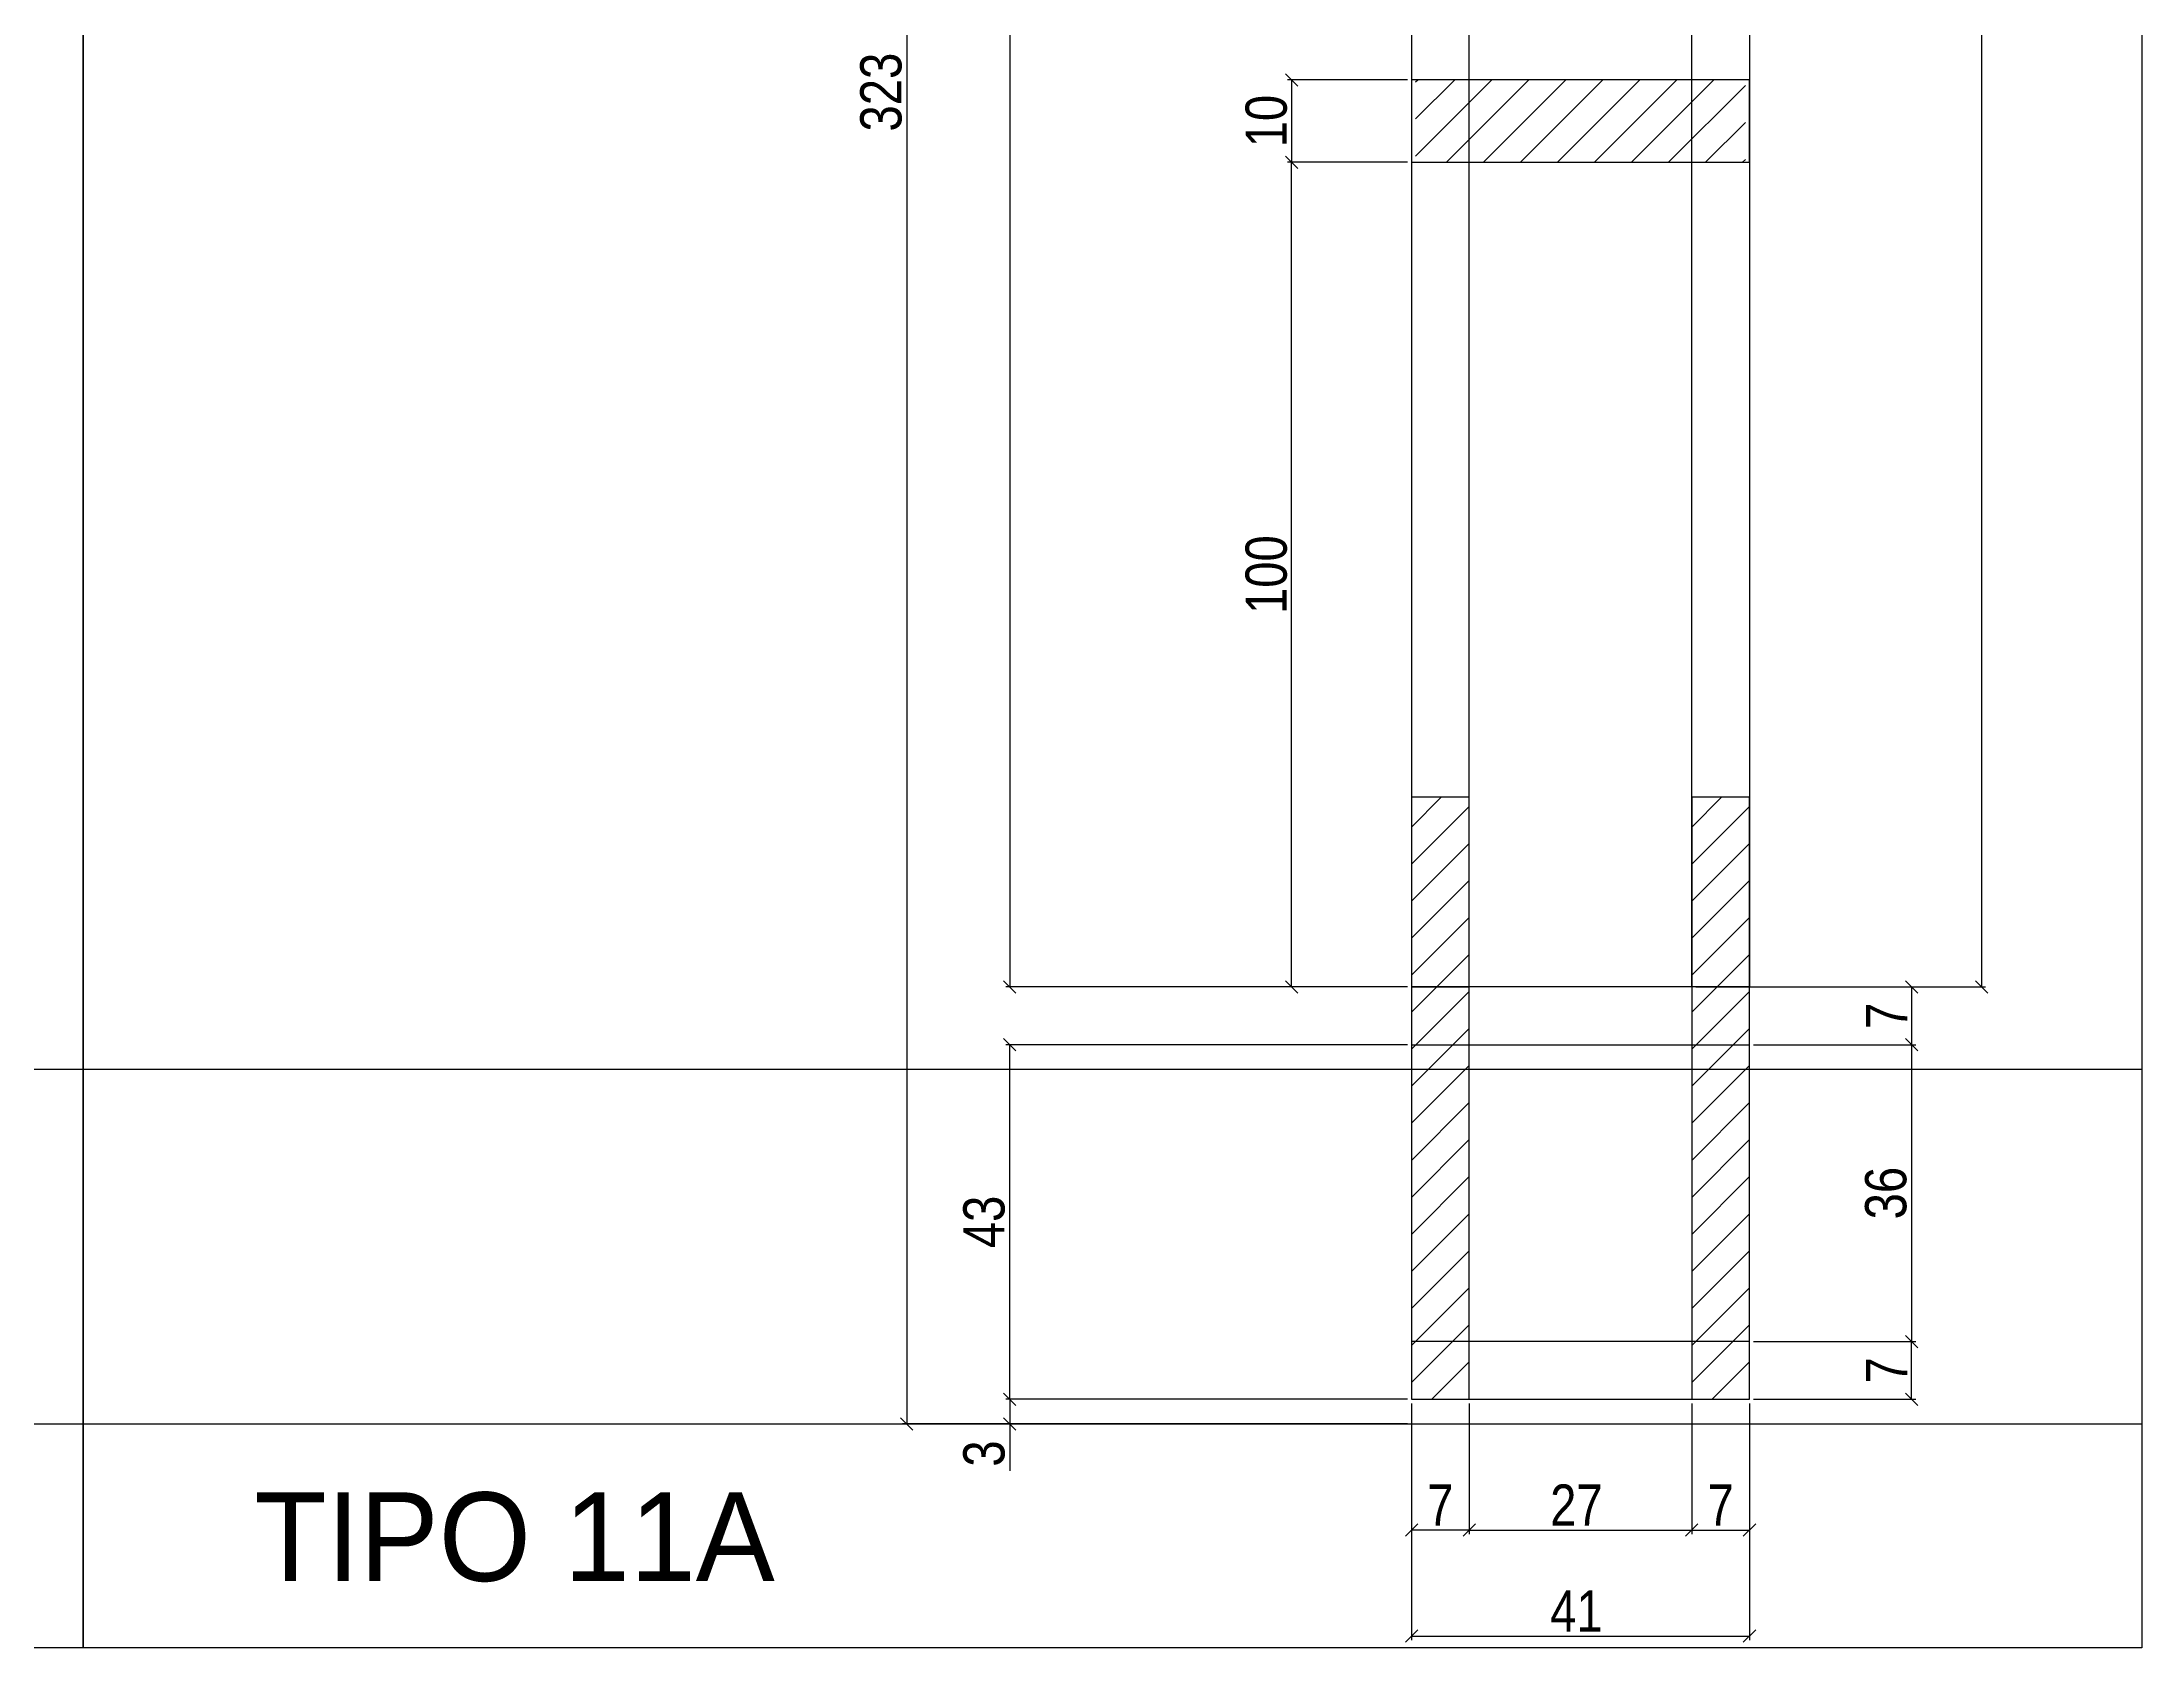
# Model space of a CAD drawing. Header units: millimetres. Extents: x 4248 to 7961, y 1155 to 5765.
# Drawn here: x 7235 to 7744, y 2693 to 3082 of the extents above; entities that cross this region are included whole.
import ezdxf

# ---------------------------------------------------------------- set-up
doc = ezdxf.new("R2010")
doc.units = ezdxf.units.MM
for name, color, linetype in [('1', 1, 'Continuous'), ('COTA', 241, 'Continuous'), ('Painéis', 200, 'Continuous'), ('SARR_7x7', 40, 'Continuous'), ('TIRAS REESCORAMENTO', 252, 'Continuous'), ('VIGAS', 3, 'Continuous')]:
    doc.layers.add(name, color=color, linetype=linetype)
doc.styles.add('COTA TECNICA 2X', font='techl___.ttf', dxfattribs={"height": 10})
doc.styles.add('ROMAS860', font='ROMAS860.SHX', dxfattribs={"height": 8.5})
doc.dimstyles.new('SECAO', dxfattribs={"dimscale": 0.333333, "dimtxt": 5, "dimasz": 9, "dimexe": 3, "dimexo": 3, "dimgap": 3, "dimtad": 1, "dimdec": 1, "dimlfac": 0.5, "dimzin": 12, "dimdsep": 46, "dimtxsty": 'COTA TECNICA 2X', "dimblk1": 'OBLIQUE', "dimblk2": 'OBLIQUE', "dimsah": 1, "dimcen": 0.9, "dimclrd": 4, "dimclre": 4, "dimclrt": 240, "dimadec": 1, "dimazin": 3, "dimtfac": 1, "dimtdec": 1, "dimtmove": 0, "dimatfit": 3, "dimfxl": 1, "dimtolj": 1, "dimtzin": 12, "dimarcsym": 0})

# ---------------------------------------------------------------- blocks, each defined once
blk = doc.blocks.new('_Oblique')
at = {"layer": '1', "color": 0, "lineweight": -2}
blk.add_line((-0.5, -0.5), (0.5, 0.5), dxfattribs=at)
blk = doc.blocks.new('*D180')
at = {"layer": 'COTA', "color": 4, "lineweight": -2, "transparency": 16777216}
for p, q in [((7565.82, 3386.57), (7468.36, 3386.57)), ((7469.36, 3386.57), (7469.36, 2852.48)), ((7565.82, 2852.48), (7468.36, 2852.48))]:
    blk.add_line(p, q, dxfattribs=at)
at = {"layer": 'Defpoints', "color": 0, "transparency": 16777216}
for p in [(7566.82, 3386.57), (7469.36, 2852.48), (7566.82, 2852.48)]:
    blk.add_point(p, dxfattribs=at)
at = {"layer": 'COTA', "color": 4, "lineweight": -2, "transparency": 16777216, "xscale": 3, "yscale": 3, "zscale": 3}
for p, rotation in [((7469.36, 3386.57), 90), ((7469.36, 2852.48), 270)]:
    blk.add_blockref('_Oblique', p, dxfattribs=dict(at, rotation=rotation))
at = {"layer": 'COTA', "color": 240, "transparency": 16777216, "insert": (7463.26, 3119.53), "char_height": 10, "attachment_point": 5, "rotation": 90, "style": 'COTA TECNICA 2X'}
blk.add_mtext('\\A1;267', dxfattribs=at)
blk = doc.blocks.new('*D181')
at = {"layer": 'COTA', "color": 4, "lineweight": -2, "transparency": 16777216}
for p, q in [((7566.82, 2751.48), (7566.82, 2694.02)), ((7648.82, 2751.48), (7648.82, 2694.02)), ((7566.82, 2695.02), (7648.82, 2695.02))]:
    blk.add_line(p, q, dxfattribs=at)
at = {"layer": 'Defpoints', "color": 0, "transparency": 16777216}
for p in [(7566.82, 2752.48), (7648.82, 2752.48), (7648.82, 2695.02)]:
    blk.add_point(p, dxfattribs=at)
at = {"layer": 'COTA', "color": 4, "lineweight": -2, "transparency": 16777216, "xscale": 3, "yscale": 3, "zscale": 3, "rotation": 180}
blk.add_blockref('_Oblique', (7566.82, 2695.02), dxfattribs=at)
at = {"layer": 'COTA', "color": 4, "lineweight": -2, "transparency": 16777216, "xscale": 3, "yscale": 3, "zscale": 3}
blk.add_blockref('_Oblique', (7648.82, 2695.02), dxfattribs=at)
at = {"layer": 'COTA', "color": 240, "transparency": 16777216, "insert": (7606.82, 2701.1), "char_height": 10, "attachment_point": 5, "style": 'COTA TECNICA 2X'}
blk.add_mtext('\\A1;41', dxfattribs=at)
blk = doc.blocks.new('*D182')
at = {"layer": 'COTA', "color": 4, "lineweight": -2, "transparency": 16777216}
for p, q in [((7580.82, 2751.48), (7580.82, 2719.74)), ((7634.82, 2751.48), (7634.82, 2719.74)), ((7580.82, 2720.74), (7634.82, 2720.74))]:
    blk.add_line(p, q, dxfattribs=at)
at = {"layer": 'Defpoints', "color": 0, "transparency": 16777216}
for p in [(7580.82, 2752.48), (7634.82, 2752.48), (7634.82, 2720.74)]:
    blk.add_point(p, dxfattribs=at)
at = {"layer": 'COTA', "color": 4, "lineweight": -2, "transparency": 16777216, "xscale": 3, "yscale": 3, "zscale": 3, "rotation": 180}
blk.add_blockref('_Oblique', (7580.82, 2720.74), dxfattribs=at)
at = {"layer": 'COTA', "color": 4, "lineweight": -2, "transparency": 16777216, "xscale": 3, "yscale": 3, "zscale": 3}
blk.add_blockref('_Oblique', (7634.82, 2720.74), dxfattribs=at)
at = {"layer": 'COTA', "color": 240, "transparency": 16777216, "insert": (7606.82, 2726.81), "char_height": 10, "attachment_point": 5, "style": 'COTA TECNICA 2X'}
blk.add_mtext('\\A1;27', dxfattribs=at)
blk = doc.blocks.new('*D183')
at = {"layer": 'COTA', "color": 4, "lineweight": -2, "transparency": 16777216}
blk.add_line((7634.82, 2720.74), (7648.82, 2720.74), dxfattribs=at)
at = {"layer": 'Defpoints', "color": 0, "transparency": 16777216}
for p in [(7634.82, 2720.74), (7648.82, 2720.74), (7648.82, 2720.74)]:
    blk.add_point(p, dxfattribs=at)
at = {"layer": 'COTA', "color": 4, "lineweight": -2, "transparency": 16777216, "xscale": 3, "yscale": 3, "zscale": 3, "rotation": 180}
blk.add_blockref('_Oblique', (7634.82, 2720.74), dxfattribs=at)
at = {"layer": 'COTA', "color": 4, "lineweight": -2, "transparency": 16777216, "xscale": 3, "yscale": 3, "zscale": 3}
blk.add_blockref('_Oblique', (7648.82, 2720.74), dxfattribs=at)
at = {"layer": 'COTA', "color": 240, "transparency": 16777216, "insert": (7641.82, 2726.81), "char_height": 10, "attachment_point": 5, "style": 'COTA TECNICA 2X'}
blk.add_mtext('\\A1;7', dxfattribs=at)
blk = doc.blocks.new('*D184')
at = {"layer": 'COTA', "color": 4, "lineweight": -2, "transparency": 16777216}
blk.add_line((7580.82, 2720.74), (7566.82, 2720.74), dxfattribs=at)
at = {"layer": 'Defpoints', "color": 0, "transparency": 16777216}
for p in [(7566.82, 2720.74), (7566.82, 2720.74), (7580.82, 2720.74)]:
    blk.add_point(p, dxfattribs=at)
at = {"layer": 'COTA', "color": 4, "lineweight": -2, "transparency": 16777216, "xscale": 3, "yscale": 3, "zscale": 3, "rotation": 180}
blk.add_blockref('_Oblique', (7566.82, 2720.74), dxfattribs=at)
at = {"layer": 'COTA', "color": 4, "lineweight": -2, "transparency": 16777216, "xscale": 3, "yscale": 3, "zscale": 3}
blk.add_blockref('_Oblique', (7580.82, 2720.74), dxfattribs=at)
at = {"layer": 'COTA', "color": 240, "transparency": 16777216, "insert": (7573.82, 2726.81), "char_height": 10, "attachment_point": 5, "style": 'COTA TECNICA 2X'}
blk.add_mtext('\\A1;7', dxfattribs=at)
blk = doc.blocks.new('*D185')
at = {"layer": 'COTA', "color": 4, "lineweight": -2, "transparency": 16777216}
for p, q in [((7565.82, 3072.5), (7536.72, 3072.5)), ((7537.72, 3072.5), (7537.72, 3052.5)), ((7565.82, 3052.5), (7536.72, 3052.5))]:
    blk.add_line(p, q, dxfattribs=at)
at = {"layer": 'Defpoints', "color": 0, "transparency": 16777216}
for p in [(7566.82, 3072.5), (7537.72, 3052.5), (7566.82, 3052.5)]:
    blk.add_point(p, dxfattribs=at)
at = {"layer": 'COTA', "color": 4, "lineweight": -2, "transparency": 16777216, "xscale": 3, "yscale": 3, "zscale": 3}
for p, rotation in [((7537.72, 3072.5), 90), ((7537.72, 3052.5), 270)]:
    blk.add_blockref('_Oblique', p, dxfattribs=dict(at, rotation=rotation))
at = {"layer": 'COTA', "color": 240, "transparency": 16777216, "insert": (7531.62, 3062.5), "char_height": 10, "attachment_point": 5, "rotation": 90, "style": 'COTA TECNICA 2X'}
blk.add_mtext('\\A1;10', dxfattribs=at)
blk = doc.blocks.new('*D188')
at = {"layer": 'COTA', "color": 4, "lineweight": -2, "transparency": 16777216}
for p, q in [((7579.82, 3392.57), (7443.36, 3392.57)), ((7444.36, 3392.57), (7444.36, 2746.48)), ((7565.82, 2746.48), (7443.36, 2746.48))]:
    blk.add_line(p, q, dxfattribs=at)
at = {"layer": 'Defpoints', "color": 0, "transparency": 16777216}
for p in [(7580.82, 3392.57), (7444.36, 2746.48), (7566.82, 2746.48)]:
    blk.add_point(p, dxfattribs=at)
at = {"layer": 'COTA', "color": 4, "lineweight": -2, "transparency": 16777216, "xscale": 3, "yscale": 3, "zscale": 3}
for p, rotation in [((7444.36, 3392.57), 90), ((7444.36, 2746.48), 270)]:
    blk.add_blockref('_Oblique', p, dxfattribs=dict(at, rotation=rotation))
at = {"layer": 'COTA', "color": 240, "transparency": 16777216, "insert": (7438.14, 3069.53), "char_height": 10, "attachment_point": 5, "rotation": 90, "style": 'COTA TECNICA 2X'}
blk.add_mtext('\\A1;323', dxfattribs=at)
blk = doc.blocks.new('*D189')
at = {"layer": 'COTA', "color": 4, "lineweight": -2, "transparency": 16777216}
for p, q in [((7565.82, 2752.48), (7468.36, 2752.48)), ((7469.36, 2752.48), (7469.36, 2746.48)), ((7565.82, 2746.48), (7468.36, 2746.48)), ((7469.36, 2746.48), (7469.36, 2735.15))]:
    blk.add_line(p, q, dxfattribs=at)
at = {"layer": 'Defpoints', "color": 0, "transparency": 16777216}
for p in [(7566.82, 2752.48), (7469.36, 2746.48), (7566.82, 2746.48)]:
    blk.add_point(p, dxfattribs=at)
at = {"layer": 'COTA', "color": 4, "lineweight": -2, "transparency": 16777216, "xscale": 3, "yscale": 3, "zscale": 3}
for p, rotation in [((7469.36, 2752.48), 90), ((7469.36, 2746.48), 270)]:
    blk.add_blockref('_Oblique', p, dxfattribs=dict(at, rotation=rotation))
at = {"layer": 'COTA', "color": 240, "transparency": 16777216, "insert": (7463.14, 2739.31), "char_height": 10, "attachment_point": 5, "rotation": 90, "style": 'COTA TECNICA 2X'}
blk.add_mtext('\\A1;3', dxfattribs=at)
blk = doc.blocks.new('*D192')
at = {"layer": 'COTA', "color": 4, "lineweight": -2, "transparency": 16777216}
for p, q in [((7565.82, 3052.5), (7536.72, 3052.5)), ((7537.72, 2852.48), (7537.72, 3052.5)), ((7564.82, 2852.48), (7536.72, 2852.48))]:
    blk.add_line(p, q, dxfattribs=at)
at = {"layer": 'Defpoints', "color": 0, "transparency": 16777216}
for p in [(7537.72, 3052.5), (7566.82, 3052.5), (7565.82, 2852.48)]:
    blk.add_point(p, dxfattribs=at)
at = {"layer": 'COTA', "color": 4, "lineweight": -2, "transparency": 16777216, "xscale": 3, "yscale": 3, "zscale": 3}
for p, rotation in [((7537.72, 3052.5), 90), ((7537.72, 2852.48), 270)]:
    blk.add_blockref('_Oblique', p, dxfattribs=dict(at, rotation=rotation))
at = {"layer": 'COTA', "color": 240, "transparency": 16777216, "insert": (7531.62, 2952.49), "char_height": 10, "attachment_point": 5, "rotation": 90, "style": 'COTA TECNICA 2X'}
blk.add_mtext('\\A1;100', dxfattribs=at)
blk = doc.blocks.new('*D194')
at = {"layer": 'COTA', "color": 4, "lineweight": -2, "transparency": 16777216}
for p, q in [((7650.82, 3356.55), (7706.11, 3356.55)), ((7705.11, 3356.55), (7705.11, 2852.48)), ((7650.82, 2852.48), (7706.11, 2852.48))]:
    blk.add_line(p, q, dxfattribs=at)
at = {"layer": 'Defpoints', "color": 0, "transparency": 16777216}
for p in [(7649.82, 3356.55), (7649.82, 2852.48), (7705.11, 2852.48)]:
    blk.add_point(p, dxfattribs=at)
at = {"layer": 'COTA', "color": 4, "lineweight": -2, "transparency": 16777216, "xscale": 3, "yscale": 3, "zscale": 3}
for p, rotation in [((7705.11, 3356.55), 90), ((7705.11, 2852.48), 270)]:
    blk.add_blockref('_Oblique', p, dxfattribs=dict(at, rotation=rotation))
at = {"layer": 'COTA', "color": 240, "transparency": 16777216, "insert": (7699, 3104.51), "char_height": 10, "attachment_point": 5, "rotation": 90, "style": 'COTA TECNICA 2X'}
blk.add_mtext('\\A1;252', dxfattribs=at)
blk = doc.blocks.new('*D195')
at = {"layer": 'COTA', "color": 4, "lineweight": -2, "transparency": 16777216}
for p, q in [((7635.82, 2852.48), (7689.15, 2852.48)), ((7688.15, 2852.48), (7688.15, 2838.48)), ((7653.88, 2838.48), (7689.15, 2838.48))]:
    blk.add_line(p, q, dxfattribs=at)
at = {"layer": 'Defpoints', "color": 0, "transparency": 16777216}
for p in [(7634.82, 2852.48), (7652.88, 2838.48), (7688.15, 2838.48)]:
    blk.add_point(p, dxfattribs=at)
at = {"layer": 'COTA', "color": 4, "lineweight": -2, "transparency": 16777216, "xscale": 3, "yscale": 3, "zscale": 3}
for p, rotation in [((7688.15, 2852.48), 90), ((7688.15, 2838.48), 270)]:
    blk.add_blockref('_Oblique', p, dxfattribs=dict(at, rotation=rotation))
at = {"layer": 'COTA', "color": 240, "transparency": 16777216, "insert": (7682.07, 2845.48), "char_height": 10, "attachment_point": 5, "rotation": 90, "style": 'COTA TECNICA 2X'}
blk.add_mtext('\\A1;7', dxfattribs=at)
blk = doc.blocks.new('*D1168')
at = {"layer": 'COTA', "color": 4, "lineweight": -2, "transparency": 16777216}
for p, q in [((7565.82, 2838.48), (7468.36, 2838.48)), ((7469.36, 2752.48), (7469.36, 2838.48)), ((7565.82, 2752.48), (7468.36, 2752.48))]:
    blk.add_line(p, q, dxfattribs=at)
at = {"layer": 'Defpoints', "color": 0, "transparency": 16777216}
for p in [(7469.36, 2838.48), (7566.82, 2838.48), (7566.82, 2752.48)]:
    blk.add_point(p, dxfattribs=at)
at = {"layer": 'COTA', "color": 4, "lineweight": -2, "transparency": 16777216, "xscale": 3, "yscale": 3, "zscale": 3}
for p, rotation in [((7469.36, 2838.48), 90), ((7469.36, 2752.48), 270)]:
    blk.add_blockref('_Oblique', p, dxfattribs=dict(at, rotation=rotation))
at = {"layer": 'COTA', "color": 240, "transparency": 16777216, "insert": (7463.14, 2795.48), "char_height": 10, "attachment_point": 5, "rotation": 90, "style": 'COTA TECNICA 2X'}
blk.add_mtext('\\A1;43', dxfattribs=at)
blk = doc.blocks.new('*D1169')
at = {"layer": 'COTA', "color": 4, "lineweight": -2, "transparency": 16777216}
for p, q in [((7649.82, 2838.48), (7689.15, 2838.48)), ((7688.15, 2838.48), (7688.15, 2766.48)), ((7649.82, 2766.48), (7689.15, 2766.48))]:
    blk.add_line(p, q, dxfattribs=at)
at = {"layer": 'Defpoints', "color": 0, "transparency": 16777216}
for p in [(7648.82, 2838.48), (7648.82, 2766.48), (7688.15, 2766.48)]:
    blk.add_point(p, dxfattribs=at)
at = {"layer": 'COTA', "color": 4, "lineweight": -2, "transparency": 16777216, "xscale": 3, "yscale": 3, "zscale": 3}
for p, rotation in [((7688.15, 2838.48), 90), ((7688.15, 2766.48), 270)]:
    blk.add_blockref('_Oblique', p, dxfattribs=dict(at, rotation=rotation))
at = {"layer": 'COTA', "color": 240, "transparency": 16777216, "insert": (7681.93, 2802.48), "char_height": 10, "attachment_point": 5, "rotation": 90, "style": 'COTA TECNICA 2X'}
blk.add_mtext('\\A1;36', dxfattribs=at)
blk = doc.blocks.new('*D1170')
at = {"layer": 'COTA', "color": 4, "lineweight": -2, "transparency": 16777216}
for p, q in [((7649.82, 2766.48), (7689.15, 2766.48)), ((7688.15, 2752.48), (7688.15, 2766.48)), ((7649.82, 2752.48), (7689.15, 2752.48))]:
    blk.add_line(p, q, dxfattribs=at)
at = {"layer": 'Defpoints', "color": 0, "transparency": 16777216}
for p in [(7648.82, 2766.48), (7688.15, 2766.48), (7648.82, 2752.48)]:
    blk.add_point(p, dxfattribs=at)
at = {"layer": 'COTA', "color": 4, "lineweight": -2, "transparency": 16777216, "xscale": 3, "yscale": 3, "zscale": 3}
for p, rotation in [((7688.15, 2766.48), 90), ((7688.15, 2752.48), 270)]:
    blk.add_blockref('_Oblique', p, dxfattribs=dict(at, rotation=rotation))
at = {"layer": 'COTA', "color": 240, "transparency": 16777216, "insert": (7682.07, 2759.48), "char_height": 10, "attachment_point": 5, "rotation": 90, "style": 'COTA TECNICA 2X'}
blk.add_mtext('\\A1;7', dxfattribs=at)

msp = doc.modelspace()

# ---------------------------------------------------------------- hatches: boundary and pattern name
at = {"layer": 'COTA'}
h = msp.add_hatch(dxfattribs=at)
h.set_pattern_fill('ANSI31', color=256, scale=2, style=0)
h.set_pattern_definition([(45, (-18560.785, -194220.296), (-4.49012806, 4.49012806), [])])
h.paths.add_polyline_path([(7647.82, 3072.5), (7567.82, 3072.5), (7567.82, 3052.5), (7647.82, 3052.5)])
h = msp.add_hatch(dxfattribs=at)
h.set_pattern_fill('ANSI31', color=256, scale=2, style=0)
h.set_pattern_definition([(45, (-12277.3995, -2970.711), (-4.490128, 4.490128), [])])
h.paths.add_polyline_path([(7566.82, 2752.48), (7580.82, 2752.48), (7580.82, 2898.48), (7566.82, 2898.48)])
h = msp.add_hatch(dxfattribs=at)
h.set_pattern_fill('ANSI31', color=256, scale=2, style=0)
h.set_pattern_definition([(45, (-12209.3995, -2970.711), (-4.490128, 4.490128), [])])
h.paths.add_polyline_path([(7634.82, 2752.48), (7648.82, 2752.48), (7648.82, 2898.48), (7634.82, 2898.48)])

# ---------------------------------------------------------------- linework, layer by layer
at = {"linetype": 'Continuous'}
for points in [[(7588.82, 2838.48), (7648.82, 2838.48), (7648.82, 2852.48), (7566.82, 2852.48), (7566.82, 2838.48), (7588.82, 2838.48)], [(7588.82, 2752.48), (7648.82, 2752.48), (7648.82, 2766.48), (7566.82, 2766.48), (7566.82, 2752.48), (7588.82, 2752.48)]]:
    msp.add_lwpolyline(points, dxfattribs=at)
at = {"layer": 'COTA', "color": 1}
msp.add_line((4247.57, 2746.48), (7744.04, 2746.48), dxfattribs=at)
at = {"layer": 'Painéis'}
msp.add_lwpolyline([(7566.82, 3052.5), (7648.82, 3052.5), (7648.82, 3072.5), (7566.82, 3072.5), (7566.82, 3052.5)], dxfattribs=at)
for points in [[(7566.82, 2752.48), (7580.82, 2752.48), (7580.82, 2898.48), (7566.82, 2898.48)], [(7634.82, 2752.48), (7648.82, 2752.48), (7648.82, 2898.48), (7634.82, 2898.48)]]:
    msp.add_lwpolyline(points, close=True, dxfattribs=at)
at = {"layer": 'SARR_7x7', "linetype": 'Continuous'}
for points in [[(7566.82, 2852.48), (7580.82, 2852.48), (7580.82, 3386.57), (7566.82, 3386.57)], [(7648.82, 2852.48), (7634.82, 2852.48), (7634.82, 3356.55), (7648.82, 3356.55)]]:
    msp.add_lwpolyline(points, close=True, dxfattribs=at)
at = {"layer": 'TIRAS REESCORAMENTO', "linetype": 'ByBlock'}
for p, q in [((7244.55, 2832.48), (6745.05, 2832.48)), ((7744.04, 2832.48), (7244.55, 2832.48))]:
    msp.add_line(p, q, dxfattribs=at)
at = {"layer": 'VIGAS'}
for points in [[(7244.55, 2692.22), (6745.05, 2692.22), (6745.05, 3460.65), (7244.55, 3460.65)], [(7744.04, 2692.22), (7244.55, 2692.22), (7244.55, 3460.65), (7744.04, 3460.65)]]:
    msp.add_lwpolyline(points, close=True, dxfattribs=at)

# ---------------------------------------------------------------- texts
at = {"layer": 'COTA', "color": 7, "style": 'ROMAS860'}
msp.add_text('TIPO 11A', height=21.505, dxfattribs=at).set_placement((7286.08, 2708.39))

# ---------------------------------------------------------------- dimensions: what is measured, and where the dimension line sits
at = {"layer": 'COTA', "color": 3}
for base, p1, p2, picture, middle in [((7444.36, 2746.48), (7580.82, 3392.57), (7566.82, 2746.48), '*D188', (7438.14, 3069.53)), ((7469.36, 2852.48), (7566.82, 3386.57), (7566.82, 2852.48), '*D180', (7463.26, 3119.53)), ((7705.11, 2852.48), (7649.82, 3356.55), (7649.82, 2852.48), '*D194', (7699, 3104.51)), ((7537.72, 3052.5), (7566.82, 3072.5), (7566.82, 3052.5), '*D185', (7531.62, 3062.5)), ((7537.72, 3052.5), (7565.82, 2852.48), (7566.82, 3052.5), '*D192', (7531.62, 2952.49)), ((7688.15, 2838.48), (7634.82, 2852.48), (7652.88, 2838.48), '*D195', (7682.07, 2845.48)), ((7469.36, 2838.48), (7566.82, 2752.48), (7566.82, 2838.48), '*D1168', (7463.14, 2795.48)), ((7688.15, 2766.48), (7648.82, 2838.48), (7648.82, 2766.48), '*D1169', (7681.93, 2802.48)), ((7469.36, 2746.48), (7566.82, 2752.48), (7566.82, 2746.48), '*D189', (7463.14, 2739.31))]:
    dim = msp.add_linear_dim(base=base, p1=p1, p2=p2, angle=90, dimstyle='SECAO', dxfattribs=at)
    dim.commit()
    dim.dimension.update_dxf_attribs({"geometry": picture, "text_midpoint": middle})
dim = msp.add_linear_dim(base=(7688.15, 2766.48), p1=(7648.82, 2752.48), p2=(7648.82, 2766.48), angle=90, dimstyle='SECAO', dxfattribs=at)
dim.commit()
dim.dimension.update_dxf_attribs({"geometry": '*D1170', "text_midpoint": (7688.15, 2759.48), "dimtype": 160})
for base, p1, p2, picture, middle in [((7648.82, 2695.02), (7566.82, 2752.48), (7648.82, 2752.48), '*D181', (7606.82, 2695.02)), ((7634.82, 2720.74), (7580.82, 2752.48), (7634.82, 2752.48), '*D182', (7606.82, 2720.74)), ((7648.82, 2720.74), (7634.82, 2720.74), (7648.82, 2720.74), '*D183', (7641.82, 2720.74))]:
    dim = msp.add_linear_dim(base=base, p1=p1, p2=p2, dimstyle='SECAO', dxfattribs=at)
    dim.commit()
    dim.dimension.update_dxf_attribs({"geometry": picture, "text_midpoint": middle, "dimtype": 160})
dim = msp.add_linear_dim(base=(7566.82, 2720.74), p1=(7580.82, 2720.74), p2=(7566.82, 2720.74), dimstyle='SECAO', dxfattribs=at)
dim.commit()
dim.dimension.update_dxf_attribs({"geometry": '*D184', "text_midpoint": (7573.82, 2726.81)})

doc.saveas('drawing.dxf')
